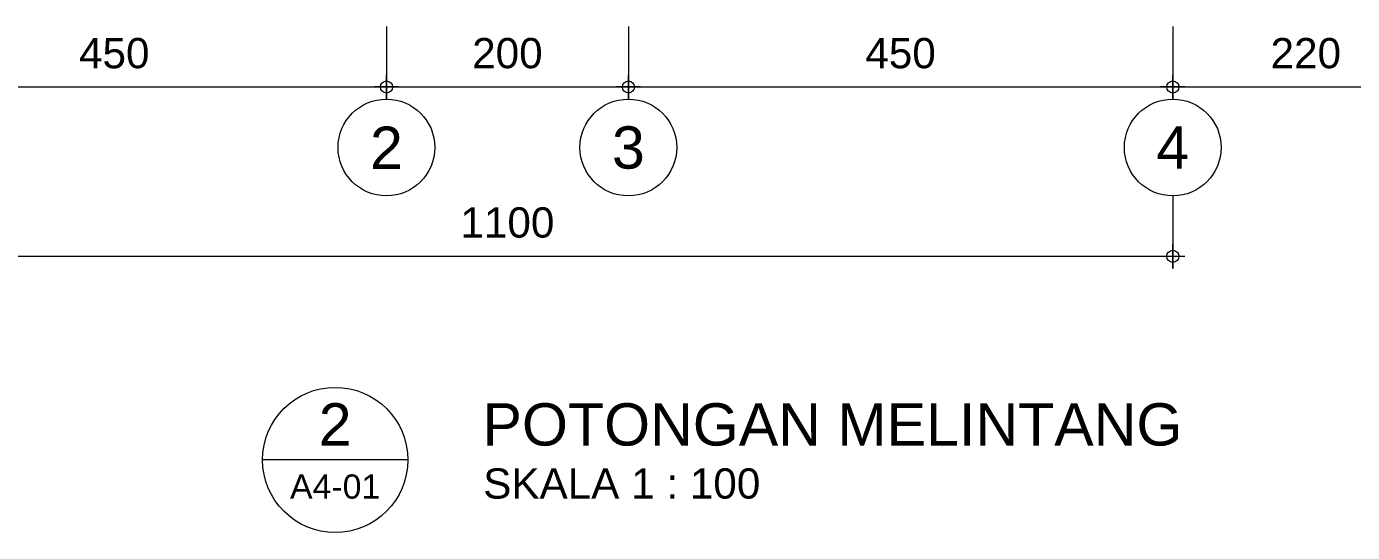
# Model space of a CAD drawing. Header units: millimetres. Extents: x -11 to 1625, y -267 to 180.
# Drawn here: x 1179.26 to 1190.22, y 143.95 to 148.13 of the extents above; entities that cross this region are included whole.
import ezdxf
from ezdxf.enums import TextEntityAlignment as Align

# ---------------------------------------------------------------- set-up
doc = ezdxf.new("R2010")
doc.units = ezdxf.units.MM
doc.layers.add('not', color=7, linetype='Continuous', lineweight=20)
doc.layers.add('u', color=6, linetype='Continuous', lineweight=20)
doc.styles.add('S', font='SIMPLEX', dxfattribs={"width": 1.1})
doc.styles.get("Standard").update_dxf_attribs({"font": 'ARIALUNI.TTF'})
doc.dimstyles.new('SK100', dxfattribs={"dimtxt": 0.25, "dimasz": 0.1, "dimexe": 0.1, "dimexo": 0, "dimgap": 0.15, "dimtad": 1, "dimdec": 0, "dimlfac": 100, "dimzin": 12, "dimdsep": 46, "dimtxsty": 'Standard', "dimblk": 'BULAT', "dimcen": 0.1, "dimclrd": 256, "dimclre": 256, "dimclrt": 256, "dimadec": 0, "dimazin": 3, "dimtfac": 1, "dimtdec": 0, "dimtofl": 0, "dimtmove": 0, "dimatfit": 3, "dimldrblk": 'BULAT', "dimfxl": 0, "dimtolj": 1, "dimtzin": 0, "dimlwd": -1, "dimlwe": -1, "dimarcsym": 0})

# ---------------------------------------------------------------- blocks, each defined once
blk = doc.blocks.new('BULAT')
for p, q in [((-1, 0), (1, 0)), ((0, -1), (0, 1))]:
    blk.add_line(p, q)
blk.add_circle((0, 0), 0.5)
blk = doc.blocks.new('*D1501')
at = {"layer": 'Defpoints', "color": 0, "ltscale": 0.15}
for p in [(1182.237, 148.129), (1184.237, 148.129), (1184.237, 147.629)]:
    blk.add_point(p, dxfattribs=at)
at = {"layer": 'u', "ltscale": 0.15}
for p, q in [((1182.237, 148.129), (1182.237, 147.529)), ((1184.237, 148.129), (1184.237, 147.529)), ((1182.337, 147.629), (1184.137, 147.629))]:
    blk.add_line(p, q, dxfattribs=at)
at = {"layer": 'u', "ltscale": 0.15, "xscale": 0.1, "yscale": 0.1, "zscale": 0.1, "rotation": 180}
blk.add_blockref('BULAT', (1182.237, 147.629), dxfattribs=at)
at = {"layer": 'u', "ltscale": 0.15, "xscale": 0.1, "yscale": 0.1, "zscale": 0.1}
blk.add_blockref('BULAT', (1184.237, 147.629), dxfattribs=at)
at = {"layer": 'u', "ltscale": 0.15, "insert": (1183.237, 147.907), "char_height": 0.25, "attachment_point": 5}
blk.add_mtext('\\A1;200', dxfattribs=at)
blk = doc.blocks.new('*D1502')
at = {"layer": 'Defpoints', "color": 0, "ltscale": 0.15}
for p in [(1177.737, 148.129), (1182.237, 148.129), (1182.237, 147.629)]:
    blk.add_point(p, dxfattribs=at)
at = {"layer": 'u', "ltscale": 0.15}
for p, q in [((1177.737, 148.129), (1177.737, 147.529)), ((1182.237, 148.129), (1182.237, 147.529)), ((1177.837, 147.629), (1182.137, 147.629))]:
    blk.add_line(p, q, dxfattribs=at)
at = {"layer": 'u', "ltscale": 0.15, "xscale": 0.1, "yscale": 0.1, "zscale": 0.1, "rotation": 180}
blk.add_blockref('BULAT', (1177.737, 147.629), dxfattribs=at)
at = {"layer": 'u', "ltscale": 0.15, "xscale": 0.1, "yscale": 0.1, "zscale": 0.1}
blk.add_blockref('BULAT', (1182.237, 147.629), dxfattribs=at)
at = {"layer": 'u', "ltscale": 0.15, "insert": (1179.987, 147.907), "char_height": 0.25, "attachment_point": 5}
blk.add_mtext('\\A1;450', dxfattribs=at)
blk = doc.blocks.new('*D1503')
at = {"layer": 'Defpoints', "color": 0, "ltscale": 0.15}
for p in [(1188.737, 148.129), (1190.937, 148.129), (1190.937, 147.629)]:
    blk.add_point(p, dxfattribs=at)
at = {"layer": 'u', "ltscale": 0.15}
for p, q in [((1188.737, 148.129), (1188.737, 147.529)), ((1190.937, 148.129), (1190.937, 147.529)), ((1188.837, 147.629), (1190.837, 147.629))]:
    blk.add_line(p, q, dxfattribs=at)
at = {"layer": 'u', "ltscale": 0.15, "xscale": 0.1, "yscale": 0.1, "zscale": 0.1, "rotation": 180}
blk.add_blockref('BULAT', (1188.737, 147.629), dxfattribs=at)
at = {"layer": 'u', "ltscale": 0.15, "xscale": 0.1, "yscale": 0.1, "zscale": 0.1}
blk.add_blockref('BULAT', (1190.937, 147.629), dxfattribs=at)
at = {"layer": 'u', "ltscale": 0.15, "insert": (1189.837, 147.907), "char_height": 0.25, "attachment_point": 5}
blk.add_mtext('\\A1;220', dxfattribs=at)
blk = doc.blocks.new('*D1504')
at = {"layer": 'Defpoints', "color": 0, "ltscale": 0.15}
for p in [(1184.237, 148.129), (1188.737, 148.129), (1188.737, 147.629)]:
    blk.add_point(p, dxfattribs=at)
at = {"layer": 'u', "ltscale": 0.15}
for p, q in [((1184.237, 148.129), (1184.237, 147.529)), ((1188.737, 148.129), (1188.737, 147.529)), ((1184.337, 147.629), (1188.637, 147.629))]:
    blk.add_line(p, q, dxfattribs=at)
at = {"layer": 'u', "ltscale": 0.15, "xscale": 0.1, "yscale": 0.1, "zscale": 0.1, "rotation": 180}
blk.add_blockref('BULAT', (1184.237, 147.629), dxfattribs=at)
at = {"layer": 'u', "ltscale": 0.15, "xscale": 0.1, "yscale": 0.1, "zscale": 0.1}
blk.add_blockref('BULAT', (1188.737, 147.629), dxfattribs=at)
at = {"layer": 'u', "ltscale": 0.15, "insert": (1186.487, 147.907), "char_height": 0.25, "attachment_point": 5}
blk.add_mtext('\\A1;450', dxfattribs=at)
blk = doc.blocks.new('*D1505')
at = {"layer": 'Defpoints', "color": 0, "ltscale": 0.15}
for p in [(1177.737, 146.729), (1188.737, 146.729), (1188.737, 146.229)]:
    blk.add_point(p, dxfattribs=at)
at = {"layer": 'u', "ltscale": 0.15}
for p, q in [((1177.737, 146.729), (1177.737, 146.129)), ((1188.737, 146.729), (1188.737, 146.129)), ((1177.837, 146.229), (1188.637, 146.229))]:
    blk.add_line(p, q, dxfattribs=at)
at = {"layer": 'u', "ltscale": 0.15, "xscale": 0.1, "yscale": 0.1, "zscale": 0.1, "rotation": 180}
blk.add_blockref('BULAT', (1177.737, 146.229), dxfattribs=at)
at = {"layer": 'u', "ltscale": 0.15, "xscale": 0.1, "yscale": 0.1, "zscale": 0.1}
blk.add_blockref('BULAT', (1188.737, 146.229), dxfattribs=at)
at = {"layer": 'u', "ltscale": 0.15, "insert": (1183.237, 146.507), "char_height": 0.25, "attachment_point": 5}
blk.add_mtext('\\A1;1100', dxfattribs=at)
blk = doc.blocks.new('Ndtpd')
blk.add_line((0.747, 0), (-0.747, 0))
blk.add_circle((0, 0), 0.747)
at = {"flags": 4}
for tag, height, p in [('NO', 0.5, (0, 0.148)), ('NOLBR', 0.3, (0, -0.398))]:
    blk.add_attdef(tag, text='', height=height, dxfattribs=at).set_placement(p, align=Align.CENTER)
for tag, p, height in [('NDTPD', (1.516, 0.148), 0.5), ('SKALA', (1.523, -0.398), 0.3)]:
    blk.add_attdef(tag, p, '', height=height, dxfattribs=at)
blk = doc.blocks.new('NAV')
blk.add_circle((0, -0.4), 0.4)
at = {"style": 'S', "width": 0.75, "flags": 4}
blk.add_attdef('AV', text='', height=0.3, dxfattribs=at).set_placement((0, -0.4), align=Align.MIDDLE)

msp = doc.modelspace()

# ---------------------------------------------------------------- block references
at = {"layer": 'not'}
ref = msp.add_blockref('NAV', (1182.2369536, 147.5289108), dxfattribs=at)
ref.add_attrib('AV', '2', dxfattribs={"layer": '0', "height": 0.35, "flags": 4}).set_placement((1182.2369536, 147.1289108), align=Align.MIDDLE)
ref = msp.add_blockref('NAV', (1184.2369536, 147.5289108), dxfattribs=at)
ref.add_attrib('AV', '3', dxfattribs={"layer": '0', "height": 0.35, "flags": 4}).set_placement((1184.2369536, 147.1289108), align=Align.MIDDLE)
ref = msp.add_blockref('NAV', (1188.7369536, 147.5289108), dxfattribs=at)
ref.add_attrib('AV', '4', dxfattribs={"layer": '0', "height": 0.35, "flags": 4}).set_placement((1188.7369536, 147.1289108), align=Align.MIDDLE)
ref = msp.add_blockref('Ndtpd', (1181.8132976, 144.5456928), dxfattribs=dict(at, xscale=0.803212851405533, yscale=0.803212851405533, zscale=0.803212851405533))
ref.add_attrib('NO', '2', dxfattribs={"layer": '0', "height": 0.35, "flags": 4}).set_placement((1181.8129704, 144.6642187), align=Align.CENTER)
ref.add_attrib('NDTPD', 'POTONGAN MELINTANG', (1183.0309822, 144.6642187), dxfattribs={"layer": '0', "height": 0.35, "flags": 4})
ref.add_attrib('NOLBR', 'A4-01', dxfattribs={"layer": '0', "height": 0.2, "flags": 4}).set_placement((1181.8129704, 144.2257229), align=Align.CENTER)
ref.add_attrib('SKALA', 'SKALA 1 : 100', (1183.0367823, 144.2257229), dxfattribs={"layer": '0', "height": 0.25, "flags": 4})

# ---------------------------------------------------------------- dimensions: what is measured, and where the dimension line sits
at = {"layer": 'u', "ltscale": 0.15}
for base, p1, p2, picture, middle in [((1182.2369536, 147.6289108), (1177.7369536, 148.1289108), (1182.2369536, 148.1289108), '*D1502', (1179.9869536, 147.6289108)), ((1184.2369536, 147.6289108), (1182.2369536, 148.1289108), (1184.2369536, 148.1289108), '*D1501', (1183.2369536, 147.6289108)), ((1188.7369536, 147.6289108), (1184.2369536, 148.1289108), (1188.7369536, 148.1289108), '*D1504', (1186.4869536, 147.6289108)), ((1190.9369536, 147.6289108), (1188.7369536, 148.1289108), (1190.9369536, 148.1289108), '*D1503', (1189.8369536, 147.6289108)), ((1188.7369536, 146.2289108), (1177.7369536, 146.7289108), (1188.7369536, 146.7289108), '*D1505', (1183.2369536, 146.2289108))]:
    dim = msp.add_linear_dim(base=base, p1=p1, p2=p2, dimstyle='SK100', dxfattribs=at)
    dim.commit()
    dim.dimension.update_dxf_attribs({"geometry": picture, "text_midpoint": middle, "dimtype": 160})

doc.saveas('drawing.dxf')
